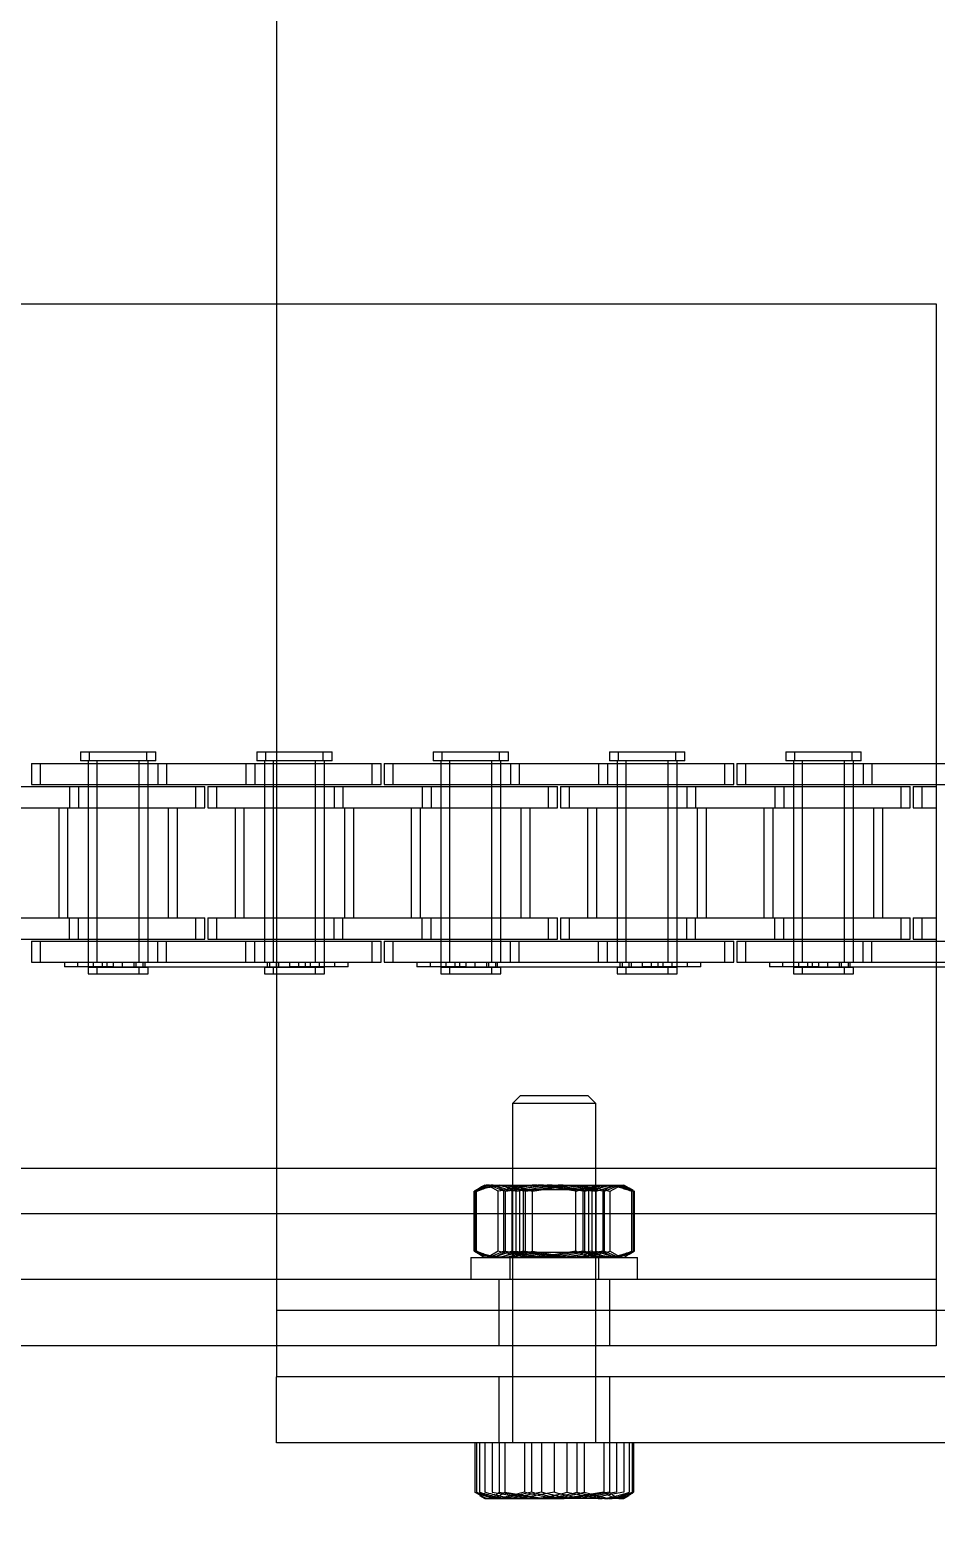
# Model space of a CAD drawing. Header units: metres. Extents: x 0 to 21025, y 0 to 14850.
# Drawn here: x 2810.3 to 2875.6, y 9033.6 to 9141.3 of the extents above; entities that cross this region are included whole.
import ezdxf

# ---------------------------------------------------------------- set-up
doc = ezdxf.new("R2010")
doc.units = ezdxf.units.M
doc.header["$LTSCALE"] = 25
doc.linetypes.add('HIDDEN2', pattern=[4.7625, 3.175, -1.5875])
for name, color, linetype in [('SDM', 7, 'Continuous'), ('SL4', 4, 'Continuous'), ('ST1', 7, 'HIDDEN2')]:
    doc.layers.add(name, color=color, linetype=linetype)
doc.styles.add('ROMANS', font='ROMANS.SHX')
doc.dimstyles.new('25___1-25', dxfattribs={"dimscale": 25, "dimtxt": 2.5, "dimasz": 2, "dimexe": 1.5, "dimexo": 1, "dimgap": 0.5, "dimtad": 1, "dimzin": 12, "dimtxsty": 'ROMANS', "dimcen": 0, "dimclrd": 256, "dimclre": 256, "dimclrt": 3, "dimazin": 3, "dimtfac": 1, "dimtmove": 0, "dimatfit": 0, "dimfxl": 1, "dimlwd": -1, "dimlwe": -1, "dimarcsym": 0})

msp = doc.modelspace()

# ---------------------------------------------------------------- linework, layer by layer
at = {"layer": 'SL4'}
for p, q in [((2828.064, 9261.149), (2828.064, 9121.619)), ((2085.807, 9121.619), (2875.564, 9121.619)), ((2875.564, 9121.619), (2875.564, 9056.144)), ((2875.564, 9088.541), (2876.655, 9088.541)), ((2875.564, 9087.021), (2876.655, 9087.021)), ((2875.564, 9075.747), (2876.655, 9075.747)), ((2875.564, 9074.227), (2876.655, 9074.227)), ((2875.564, 9073.894), (2879.83, 9073.894)), ((2085.802, 9056.144), (2875.564, 9056.144)), ((2875.564, 9056.144), (2875.564, 9046.619)), ((2880.564, 9049.146), (2875.564, 9049.146)), ((2875.564, 9046.619), (1925.562, 9046.619)), ((2828.064, 9046.619), (2828.064, 9044.384)), ((2845.064, 9046.619), (2845.064, 9044.384)), ((2851.064, 9044.384), (2851.064, 9046.619)), ((2828.064, 9039.621), (2828.064, 9044.384)), ((2928.064, 9044.384), (2828.064, 9044.384)), ((2928.064, 9039.621), (2828.064, 9039.621)), ((2842.35, 9039.621), (2842.35, 9036.068)), ((2845.921, 9039.621), (2845.921, 9036.068)), ((2851.636, 9039.621), (2851.636, 9036.068)), ((2853.778, 9039.621), (2853.778, 9036.068)), ((2842.35, 9036.068), (2842.695, 9035.891)), ((2842.68, 9035.843), (2843.064, 9035.621)), ((2845.921, 9036.068), (2844.136, 9035.621)), ((2851.636, 9036.068), (2848.778, 9035.621)), ((2853.064, 9035.621), (2853.449, 9035.843)), ((2843.064, 9035.621), (2844.136, 9035.621)), ((2844.136, 9035.621), (2848.778, 9035.621)), ((2852.707, 9035.621), (2848.778, 9035.621)), ((2852.707, 9035.621), (2853.064, 9035.621))]:
    msp.add_line(p, q, dxfattribs=at)
for points, knots in [([(2844.136, 9035.621), (2844.093, 9035.622), (2843.49, 9035.628), (2842.899, 9035.856), (2842.35, 9036.068)], [0, 0, 0, 0, 0.0702006, 1, 1, 1, 1]), ([(2848.778, 9035.621), (2848.711, 9035.622), (2847.746, 9035.628), (2846.8, 9035.856), (2845.921, 9036.068)], [0, 0, 0, 0, 0.0702006, 1, 1, 1, 1]), ([(2852.707, 9035.621), (2852.623, 9035.626), (2852.26, 9035.647), (2851.907, 9035.885), (2851.636, 9036.068)], [0, 0, 0, 0, 0.2318493, 1, 1, 1, 1]), ([(2853.778, 9036.068), (2853.705, 9036.012), (2853.356, 9035.749), (2852.993, 9035.677), (2852.707, 9035.621)], [0, 0, 0, 0, 0.2110008, 1, 1, 1, 1])]:
    msp.add_open_spline(points, degree=3, knots=knots, dxfattribs=at)
at = {"layer": 'ST1'}
for p, q in [((2828.064, 9121.619), (2828.064, 9049.146)), ((2813.932, 9089.384), (2818.729, 9089.384)), ((2813.932, 9089.384), (2813.932, 9088.725)), ((2818.729, 9088.725), (2813.932, 9088.725)), ((2814.485, 9088.725), (2814.485, 9074.227)), ((2814.571, 9089.384), (2814.571, 9088.725)), ((2815.124, 9088.725), (2815.124, 9074.227)), ((2818.175, 9074.227), (2818.175, 9088.725)), ((2818.729, 9089.384), (2819.368, 9089.384)), ((2818.729, 9088.725), (2818.729, 9089.384)), ((2819.368, 9088.725), (2818.729, 9088.725)), ((2818.814, 9074.227), (2818.814, 9088.725)), ((2819.368, 9088.725), (2819.368, 9089.384)), ((2826.632, 9089.384), (2831.429, 9089.384)), ((2826.632, 9089.384), (2826.632, 9088.725)), ((2831.429, 9088.725), (2826.632, 9088.725)), ((2827.185, 9088.725), (2827.185, 9074.227)), ((2827.271, 9089.384), (2827.271, 9088.725)), ((2827.824, 9088.725), (2827.824, 9074.227)), ((2830.875, 9074.227), (2830.875, 9088.725)), ((2831.429, 9089.384), (2832.068, 9089.384)), ((2831.429, 9088.725), (2831.429, 9089.384)), ((2832.068, 9088.725), (2831.429, 9088.725)), ((2831.514, 9074.227), (2831.514, 9088.725)), ((2832.068, 9088.725), (2832.068, 9089.384)), ((2839.332, 9089.384), (2844.129, 9089.384)), ((2839.332, 9089.384), (2839.332, 9088.725)), ((2844.129, 9088.725), (2839.332, 9088.725)), ((2839.885, 9088.725), (2839.885, 9074.227)), ((2839.971, 9089.384), (2839.971, 9088.725)), ((2840.524, 9088.725), (2840.524, 9074.227)), ((2843.575, 9074.227), (2843.575, 9088.725)), ((2844.129, 9089.384), (2844.768, 9089.384)), ((2844.129, 9088.725), (2844.129, 9089.384)), ((2844.768, 9088.725), (2844.129, 9088.725)), ((2844.214, 9074.227), (2844.214, 9088.725)), ((2844.768, 9088.725), (2844.768, 9089.384)), ((2852.032, 9089.384), (2856.829, 9089.384)), ((2852.032, 9089.384), (2852.032, 9088.725)), ((2856.829, 9088.725), (2852.032, 9088.725)), ((2852.585, 9088.725), (2852.585, 9074.227)), ((2852.671, 9089.384), (2852.671, 9088.725)), ((2853.224, 9088.725), (2853.224, 9074.227)), ((2856.275, 9074.227), (2856.275, 9088.725)), ((2856.829, 9089.384), (2857.468, 9089.384)), ((2856.829, 9088.725), (2856.829, 9089.384)), ((2857.468, 9088.725), (2856.829, 9088.725)), ((2856.914, 9074.227), (2856.914, 9088.725)), ((2857.468, 9088.725), (2857.468, 9089.384)), ((2864.732, 9089.384), (2869.529, 9089.384)), ((2864.732, 9089.384), (2864.732, 9088.725)), ((2869.529, 9088.725), (2864.732, 9088.725)), ((2865.285, 9088.725), (2865.285, 9074.227)), ((2865.371, 9089.384), (2865.371, 9088.725)), ((2865.924, 9088.725), (2865.924, 9074.227)), ((2868.975, 9074.227), (2868.975, 9088.725)), ((2869.529, 9089.384), (2870.168, 9089.384)), ((2869.529, 9088.725), (2869.529, 9089.384)), ((2870.168, 9088.725), (2869.529, 9088.725)), ((2869.614, 9074.227), (2869.614, 9088.725)), ((2870.168, 9088.725), (2870.168, 9089.384)), ((2810.41, 9088.541), (2819.505, 9088.541)), ((2810.41, 9088.541), (2810.41, 9087.021)), ((2811.049, 9088.541), (2811.049, 9087.021)), ((2814.485, 9088.541), (2814.485, 9087.021)), ((2815.124, 9088.541), (2815.124, 9087.021)), ((2818.175, 9087.021), (2818.175, 9088.541)), ((2818.814, 9087.021), (2818.814, 9088.541)), ((2819.505, 9088.541), (2819.505, 9087.021)), ((2819.505, 9088.541), (2825.855, 9088.541)), ((2820.144, 9088.541), (2820.144, 9087.021)), ((2825.855, 9088.541), (2825.855, 9087.021)), ((2825.855, 9088.541), (2834.95, 9088.541)), ((2826.494, 9088.541), (2826.494, 9087.021)), ((2827.185, 9088.541), (2827.185, 9087.021)), ((2827.824, 9088.541), (2827.824, 9087.021)), ((2830.875, 9087.021), (2830.875, 9088.541)), ((2831.514, 9087.021), (2831.514, 9088.541)), ((2834.95, 9088.541), (2835.589, 9088.541)), ((2834.95, 9087.021), (2834.95, 9088.541)), ((2835.589, 9087.021), (2835.589, 9088.541)), ((2835.81, 9088.541), (2844.905, 9088.541)), ((2835.81, 9088.541), (2835.81, 9087.021)), ((2836.449, 9088.541), (2836.449, 9087.021)), ((2839.885, 9088.541), (2839.885, 9087.021)), ((2840.524, 9088.541), (2840.524, 9087.021)), ((2843.575, 9087.021), (2843.575, 9088.541)), ((2844.214, 9087.021), (2844.214, 9088.541)), ((2844.905, 9088.541), (2844.905, 9087.021)), ((2844.905, 9088.541), (2851.255, 9088.541)), ((2845.544, 9088.541), (2845.544, 9087.021)), ((2851.255, 9088.541), (2851.255, 9087.021)), ((2851.255, 9088.541), (2860.35, 9088.541)), ((2851.894, 9088.541), (2851.894, 9087.021)), ((2852.585, 9088.541), (2852.585, 9087.021)), ((2853.224, 9088.541), (2853.224, 9087.021)), ((2856.275, 9087.021), (2856.275, 9088.541)), ((2856.914, 9087.021), (2856.914, 9088.541)), ((2860.35, 9088.541), (2860.989, 9088.541)), ((2860.35, 9087.021), (2860.35, 9088.541)), ((2860.989, 9087.021), (2860.989, 9088.541)), ((2861.21, 9088.541), (2870.305, 9088.541)), ((2861.21, 9088.541), (2861.21, 9087.021)), ((2861.849, 9088.541), (2861.849, 9087.021)), ((2865.285, 9088.541), (2865.285, 9087.021)), ((2865.924, 9088.541), (2865.924, 9087.021)), ((2868.975, 9087.021), (2868.975, 9088.541)), ((2869.614, 9087.021), (2869.614, 9088.541)), ((2870.305, 9088.541), (2870.305, 9087.021)), ((2870.305, 9088.541), (2875.564, 9088.541)), ((2870.944, 9088.541), (2870.944, 9087.021)), ((2806.805, 9086.869), (2813.155, 9086.869)), ((2810.41, 9087.021), (2819.505, 9087.021)), ((2813.155, 9086.869), (2813.155, 9085.349)), ((2813.155, 9086.869), (2822.25, 9086.869)), ((2813.794, 9086.869), (2813.794, 9085.349)), ((2814.485, 9086.869), (2814.485, 9085.349)), ((2815.124, 9086.869), (2815.124, 9085.349)), ((2818.175, 9085.349), (2818.175, 9086.869)), ((2818.814, 9085.349), (2818.814, 9086.869)), ((2819.505, 9087.021), (2825.855, 9087.021)), ((2822.25, 9086.869), (2822.889, 9086.869)), ((2822.25, 9085.349), (2822.25, 9086.869)), ((2822.889, 9085.349), (2822.889, 9086.869)), ((2823.11, 9086.869), (2832.205, 9086.869)), ((2823.11, 9086.869), (2823.11, 9085.349)), ((2823.749, 9086.869), (2823.749, 9085.349)), ((2825.855, 9087.021), (2834.95, 9087.021)), ((2827.185, 9086.869), (2827.185, 9085.349)), ((2827.824, 9086.869), (2827.824, 9085.349)), ((2830.875, 9085.349), (2830.875, 9086.869)), ((2831.514, 9085.349), (2831.514, 9086.869)), ((2832.205, 9086.869), (2832.205, 9085.349)), ((2832.205, 9086.869), (2838.555, 9086.869)), ((2832.844, 9086.869), (2832.844, 9085.349)), ((2834.95, 9087.021), (2835.589, 9087.021)), ((2835.81, 9087.021), (2844.905, 9087.021)), ((2838.555, 9086.869), (2838.555, 9085.349)), ((2838.555, 9086.869), (2847.65, 9086.869)), ((2839.194, 9086.869), (2839.194, 9085.349)), ((2839.885, 9086.869), (2839.885, 9085.349)), ((2840.524, 9086.869), (2840.524, 9085.349)), ((2843.575, 9085.349), (2843.575, 9086.869)), ((2844.214, 9085.349), (2844.214, 9086.869)), ((2844.905, 9087.021), (2851.255, 9087.021)), ((2847.65, 9086.869), (2848.289, 9086.869)), ((2847.65, 9085.349), (2847.65, 9086.869)), ((2848.289, 9085.349), (2848.289, 9086.869)), ((2848.51, 9086.869), (2857.605, 9086.869)), ((2848.51, 9086.869), (2848.51, 9085.349)), ((2849.149, 9086.869), (2849.149, 9085.349)), ((2851.255, 9087.021), (2860.35, 9087.021)), ((2852.585, 9086.869), (2852.585, 9085.349)), ((2853.224, 9086.869), (2853.224, 9085.349)), ((2856.275, 9085.349), (2856.275, 9086.869)), ((2856.914, 9085.349), (2856.914, 9086.869)), ((2857.605, 9086.869), (2857.605, 9085.349)), ((2857.605, 9086.869), (2863.955, 9086.869)), ((2858.244, 9086.869), (2858.244, 9085.349)), ((2860.35, 9087.021), (2860.989, 9087.021)), ((2861.21, 9087.021), (2870.305, 9087.021)), ((2863.955, 9086.869), (2863.955, 9085.349)), ((2863.955, 9086.869), (2873.05, 9086.869)), ((2864.594, 9086.869), (2864.594, 9085.349)), ((2865.285, 9086.869), (2865.285, 9085.349)), ((2865.924, 9086.869), (2865.924, 9085.349)), ((2868.975, 9085.349), (2868.975, 9086.869)), ((2869.614, 9085.349), (2869.614, 9086.869)), ((2870.305, 9087.021), (2875.564, 9087.021)), ((2873.05, 9086.869), (2873.689, 9086.869)), ((2873.05, 9085.349), (2873.05, 9086.869)), ((2873.689, 9085.349), (2873.689, 9086.869)), ((2873.91, 9086.869), (2875.564, 9086.869)), ((2873.91, 9086.869), (2873.91, 9085.349)), ((2874.549, 9086.869), (2874.549, 9085.349)), ((2806.805, 9085.349), (2813.155, 9085.349)), ((2812.37, 9085.349), (2812.37, 9077.419)), ((2813.009, 9085.349), (2813.009, 9077.419)), ((2813.155, 9085.349), (2822.25, 9085.349)), ((2814.485, 9085.349), (2814.485, 9077.419)), ((2815.124, 9085.349), (2815.124, 9077.419)), ((2818.175, 9077.419), (2818.175, 9085.349)), ((2818.814, 9077.419), (2818.814, 9085.349)), ((2820.29, 9077.419), (2820.29, 9085.349)), ((2820.929, 9077.419), (2820.929, 9085.349)), ((2822.25, 9085.349), (2822.889, 9085.349)), ((2823.11, 9085.349), (2832.205, 9085.349)), ((2825.07, 9085.349), (2825.07, 9077.419)), ((2825.709, 9085.349), (2825.709, 9077.419)), ((2827.185, 9085.349), (2827.185, 9077.419)), ((2827.824, 9085.349), (2827.824, 9077.419)), ((2830.875, 9077.419), (2830.875, 9085.349)), ((2831.514, 9077.419), (2831.514, 9085.349)), ((2832.205, 9085.349), (2838.555, 9085.349)), ((2832.99, 9077.419), (2832.99, 9085.349)), ((2833.629, 9077.419), (2833.629, 9085.349)), ((2837.77, 9085.349), (2837.77, 9077.419)), ((2838.409, 9085.349), (2838.409, 9077.419)), ((2838.555, 9085.349), (2847.65, 9085.349)), ((2839.885, 9085.349), (2839.885, 9077.419)), ((2840.524, 9085.349), (2840.524, 9077.419)), ((2843.575, 9077.419), (2843.575, 9085.349)), ((2844.214, 9077.419), (2844.214, 9085.349)), ((2845.69, 9077.419), (2845.69, 9085.349)), ((2846.329, 9077.419), (2846.329, 9085.349)), ((2847.65, 9085.349), (2848.289, 9085.349)), ((2848.51, 9085.349), (2857.605, 9085.349)), ((2850.47, 9085.349), (2850.47, 9077.419)), ((2851.109, 9085.349), (2851.109, 9077.419)), ((2852.585, 9085.349), (2852.585, 9077.419)), ((2853.224, 9085.349), (2853.224, 9077.419)), ((2856.275, 9077.419), (2856.275, 9085.349)), ((2856.914, 9077.419), (2856.914, 9085.349)), ((2857.605, 9085.349), (2863.955, 9085.349)), ((2858.39, 9077.419), (2858.39, 9085.349)), ((2859.029, 9077.419), (2859.029, 9085.349)), ((2863.17, 9085.349), (2863.17, 9077.419)), ((2863.809, 9085.349), (2863.809, 9077.419)), ((2863.955, 9085.349), (2873.05, 9085.349)), ((2865.285, 9085.349), (2865.285, 9077.419)), ((2865.924, 9085.349), (2865.924, 9077.419)), ((2868.975, 9077.419), (2868.975, 9085.349)), ((2869.614, 9077.419), (2869.614, 9085.349)), ((2871.09, 9077.419), (2871.09, 9085.349)), ((2871.729, 9077.419), (2871.729, 9085.349)), ((2873.05, 9085.349), (2873.689, 9085.349)), ((2873.91, 9085.349), (2875.564, 9085.349)), ((2806.805, 9077.419), (2813.155, 9077.419)), ((2813.155, 9075.899), (2813.155, 9077.419)), ((2813.155, 9077.419), (2822.25, 9077.419)), ((2813.794, 9075.899), (2813.794, 9077.419)), ((2814.485, 9077.419), (2814.485, 9075.899)), ((2815.124, 9077.419), (2815.124, 9075.899)), ((2818.175, 9075.899), (2818.175, 9077.419)), ((2818.814, 9075.899), (2818.814, 9077.419)), ((2822.25, 9077.419), (2822.889, 9077.419)), ((2822.25, 9075.899), (2822.25, 9077.419)), ((2822.889, 9075.899), (2822.889, 9077.419)), ((2823.11, 9077.419), (2832.205, 9077.419)), ((2823.11, 9077.419), (2823.11, 9075.899)), ((2823.749, 9077.419), (2823.749, 9075.899)), ((2827.185, 9077.419), (2827.185, 9075.899)), ((2827.824, 9077.419), (2827.824, 9075.899)), ((2830.875, 9075.899), (2830.875, 9077.419)), ((2831.514, 9075.899), (2831.514, 9077.419)), ((2832.205, 9075.899), (2832.205, 9077.419)), ((2832.205, 9077.419), (2838.555, 9077.419)), ((2832.844, 9075.899), (2832.844, 9077.419)), ((2838.555, 9075.899), (2838.555, 9077.419)), ((2838.555, 9077.419), (2847.65, 9077.419)), ((2839.194, 9075.899), (2839.194, 9077.419)), ((2839.885, 9077.419), (2839.885, 9075.899)), ((2840.524, 9077.419), (2840.524, 9075.899)), ((2843.575, 9075.899), (2843.575, 9077.419)), ((2844.214, 9075.899), (2844.214, 9077.419)), ((2847.65, 9077.419), (2848.289, 9077.419)), ((2847.65, 9075.899), (2847.65, 9077.419)), ((2848.289, 9075.899), (2848.289, 9077.419)), ((2848.51, 9077.419), (2857.605, 9077.419)), ((2848.51, 9077.419), (2848.51, 9075.899)), ((2849.149, 9077.419), (2849.149, 9075.899)), ((2852.585, 9077.419), (2852.585, 9075.899)), ((2853.224, 9077.419), (2853.224, 9075.899)), ((2856.275, 9075.899), (2856.275, 9077.419)), ((2856.914, 9075.899), (2856.914, 9077.419)), ((2857.605, 9075.899), (2857.605, 9077.419)), ((2857.605, 9077.419), (2863.955, 9077.419)), ((2858.244, 9075.899), (2858.244, 9077.419)), ((2863.955, 9075.899), (2863.955, 9077.419)), ((2863.955, 9077.419), (2873.05, 9077.419)), ((2864.594, 9075.899), (2864.594, 9077.419)), ((2865.285, 9077.419), (2865.285, 9075.899)), ((2865.924, 9077.419), (2865.924, 9075.899)), ((2868.975, 9075.899), (2868.975, 9077.419)), ((2869.614, 9075.899), (2869.614, 9077.419)), ((2873.05, 9077.419), (2873.689, 9077.419)), ((2873.05, 9075.899), (2873.05, 9077.419)), ((2873.689, 9075.899), (2873.689, 9077.419)), ((2873.91, 9077.419), (2875.564, 9077.419)), ((2873.91, 9077.419), (2873.91, 9075.899)), ((2874.549, 9077.419), (2874.549, 9075.899)), ((2806.805, 9075.899), (2813.155, 9075.899)), ((2810.41, 9075.747), (2819.505, 9075.747)), ((2810.41, 9075.747), (2810.41, 9074.227)), ((2811.049, 9075.747), (2811.049, 9074.227)), ((2813.155, 9075.899), (2822.25, 9075.899)), ((2814.485, 9075.747), (2814.485, 9073.894)), ((2815.124, 9075.747), (2815.124, 9074.227)), ((2818.175, 9074.227), (2818.175, 9075.747)), ((2818.814, 9074.227), (2818.814, 9075.747)), ((2819.505, 9074.227), (2819.505, 9075.747)), ((2819.505, 9075.747), (2825.855, 9075.747)), ((2820.144, 9074.227), (2820.144, 9075.747)), ((2822.25, 9075.899), (2822.889, 9075.899)), ((2823.11, 9075.899), (2832.205, 9075.899)), ((2825.855, 9074.227), (2825.855, 9075.747)), ((2825.855, 9075.747), (2834.95, 9075.747)), ((2826.494, 9074.227), (2826.494, 9075.747)), ((2827.185, 9075.747), (2827.185, 9074.227)), ((2827.824, 9075.747), (2827.824, 9074.227)), ((2830.875, 9074.227), (2830.875, 9075.747)), ((2831.514, 9073.894), (2831.514, 9075.747)), ((2832.205, 9075.899), (2838.555, 9075.899)), ((2834.95, 9075.747), (2835.589, 9075.747)), ((2834.95, 9074.227), (2834.95, 9075.747)), ((2835.589, 9074.227), (2835.589, 9075.747)), ((2835.81, 9075.747), (2844.905, 9075.747)), ((2835.81, 9075.747), (2835.81, 9074.227)), ((2836.449, 9075.747), (2836.449, 9074.227)), ((2838.555, 9075.899), (2847.65, 9075.899)), ((2839.885, 9075.747), (2839.885, 9073.894)), ((2840.524, 9075.747), (2840.524, 9074.227)), ((2843.575, 9074.227), (2843.575, 9075.747)), ((2844.214, 9074.227), (2844.214, 9075.747)), ((2844.905, 9074.227), (2844.905, 9075.747)), ((2844.905, 9075.747), (2851.255, 9075.747)), ((2845.544, 9074.227), (2845.544, 9075.747)), ((2847.65, 9075.899), (2848.289, 9075.899)), ((2848.51, 9075.899), (2857.605, 9075.899)), ((2851.255, 9074.227), (2851.255, 9075.747)), ((2851.255, 9075.747), (2860.35, 9075.747)), ((2851.894, 9074.227), (2851.894, 9075.747)), ((2852.585, 9075.747), (2852.585, 9074.227)), ((2853.224, 9075.747), (2853.224, 9074.227)), ((2856.275, 9074.227), (2856.275, 9075.747)), ((2856.914, 9073.894), (2856.914, 9075.747)), ((2857.605, 9075.899), (2863.955, 9075.899)), ((2860.35, 9075.747), (2860.989, 9075.747)), ((2860.35, 9074.227), (2860.35, 9075.747)), ((2860.989, 9074.227), (2860.989, 9075.747)), ((2861.21, 9075.747), (2870.305, 9075.747)), ((2861.21, 9075.747), (2861.21, 9074.227)), ((2861.849, 9075.747), (2861.849, 9074.227)), ((2863.955, 9075.899), (2873.05, 9075.899)), ((2865.285, 9075.747), (2865.285, 9073.894)), ((2865.924, 9075.747), (2865.924, 9074.227)), ((2868.975, 9074.227), (2868.975, 9075.747)), ((2869.614, 9074.227), (2869.614, 9075.747)), ((2870.305, 9074.227), (2870.305, 9075.747)), ((2870.305, 9075.747), (2875.564, 9075.747)), ((2870.944, 9074.227), (2870.944, 9075.747)), ((2873.05, 9075.899), (2873.689, 9075.899)), ((2873.91, 9075.899), (2875.564, 9075.899)), ((2810.41, 9074.227), (2819.505, 9074.227)), ((2812.778, 9074.227), (2812.778, 9073.894)), ((2816.33, 9073.894), (2812.778, 9073.894)), ((2813.739, 9073.894), (2813.739, 9074.227)), ((2818.175, 9073.858), (2814.485, 9073.858)), ((2814.485, 9073.858), (2814.485, 9073.384)), ((2814.854, 9074.227), (2814.854, 9073.858)), ((2815.124, 9073.858), (2815.124, 9073.384)), ((2815.493, 9074.227), (2815.493, 9073.858)), ((2815.862, 9073.894), (2815.862, 9074.227)), ((2816.33, 9073.894), (2816.33, 9074.227)), ((2816.33, 9073.894), (2829.03, 9073.894)), ((2816.969, 9073.894), (2816.969, 9074.227)), ((2817.806, 9073.858), (2817.806, 9074.227)), ((2817.949, 9073.894), (2817.949, 9074.227)), ((2818.814, 9073.858), (2818.175, 9073.858)), ((2818.175, 9073.384), (2818.175, 9073.858)), ((2818.445, 9073.858), (2818.445, 9074.227)), ((2818.588, 9073.894), (2818.588, 9074.227)), ((2818.814, 9073.384), (2818.814, 9073.858)), ((2819.505, 9074.227), (2825.855, 9074.227)), ((2825.855, 9074.227), (2834.95, 9074.227)), ((2830.875, 9073.858), (2827.185, 9073.858)), ((2827.185, 9073.858), (2827.185, 9073.384)), ((2827.411, 9073.894), (2827.411, 9074.227)), ((2827.554, 9074.227), (2827.554, 9073.858)), ((2827.824, 9073.858), (2827.824, 9073.384)), ((2828.05, 9073.894), (2828.05, 9074.227)), ((2828.193, 9074.227), (2828.193, 9073.858)), ((2829.03, 9073.894), (2829.03, 9074.227)), ((2832.261, 9073.894), (2829.03, 9073.894)), ((2829.669, 9073.894), (2829.669, 9074.227)), ((2830.137, 9073.894), (2830.137, 9074.227)), ((2830.506, 9073.858), (2830.506, 9074.227)), ((2831.514, 9073.858), (2830.875, 9073.858)), ((2830.875, 9073.384), (2830.875, 9073.858)), ((2831.145, 9073.858), (2831.145, 9074.227)), ((2831.514, 9073.384), (2831.514, 9073.858)), ((2832.261, 9073.894), (2832.261, 9074.227)), ((2833.221, 9073.894), (2832.261, 9073.894)), ((2833.221, 9073.894), (2833.221, 9074.227)), ((2834.95, 9074.227), (2835.589, 9074.227)), ((2835.81, 9074.227), (2844.905, 9074.227)), ((2838.178, 9074.227), (2838.178, 9073.894)), ((2841.73, 9073.894), (2838.178, 9073.894)), ((2839.139, 9073.894), (2839.139, 9074.227)), ((2843.575, 9073.858), (2839.885, 9073.858)), ((2839.885, 9073.858), (2839.885, 9073.384)), ((2840.254, 9074.227), (2840.254, 9073.858)), ((2840.524, 9073.858), (2840.524, 9073.384)), ((2840.893, 9074.227), (2840.893, 9073.858)), ((2841.262, 9073.894), (2841.262, 9074.227)), ((2841.73, 9073.894), (2841.73, 9074.227)), ((2841.73, 9073.894), (2854.43, 9073.894)), ((2842.369, 9073.894), (2842.369, 9074.227)), ((2843.206, 9073.858), (2843.206, 9074.227)), ((2843.349, 9073.894), (2843.349, 9074.227)), ((2844.214, 9073.858), (2843.575, 9073.858)), ((2843.575, 9073.384), (2843.575, 9073.858)), ((2843.845, 9073.858), (2843.845, 9074.227)), ((2843.988, 9073.894), (2843.988, 9074.227)), ((2844.214, 9073.384), (2844.214, 9073.858)), ((2844.905, 9074.227), (2851.255, 9074.227)), ((2851.255, 9074.227), (2860.35, 9074.227)), ((2856.275, 9073.858), (2852.585, 9073.858)), ((2852.585, 9073.858), (2852.585, 9073.384)), ((2852.811, 9073.894), (2852.811, 9074.227)), ((2852.954, 9074.227), (2852.954, 9073.858)), ((2853.224, 9073.858), (2853.224, 9073.384)), ((2853.45, 9073.894), (2853.45, 9074.227)), ((2853.593, 9074.227), (2853.593, 9073.858)), ((2854.43, 9073.894), (2854.43, 9074.227)), ((2857.661, 9073.894), (2854.43, 9073.894)), ((2855.069, 9073.894), (2855.069, 9074.227)), ((2855.537, 9073.894), (2855.537, 9074.227)), ((2855.906, 9073.858), (2855.906, 9074.227)), ((2856.914, 9073.858), (2856.275, 9073.858)), ((2856.275, 9073.384), (2856.275, 9073.858)), ((2856.545, 9073.858), (2856.545, 9074.227)), ((2856.914, 9073.384), (2856.914, 9073.858)), ((2857.661, 9073.894), (2857.661, 9074.227)), ((2858.621, 9073.894), (2857.661, 9073.894)), ((2858.621, 9073.894), (2858.621, 9074.227)), ((2860.35, 9074.227), (2860.989, 9074.227)), ((2861.21, 9074.227), (2870.305, 9074.227)), ((2863.578, 9074.227), (2863.578, 9073.894)), ((2867.13, 9073.894), (2863.578, 9073.894)), ((2864.539, 9073.894), (2864.539, 9074.227)), ((2868.975, 9073.858), (2865.285, 9073.858)), ((2865.285, 9073.858), (2865.285, 9073.384)), ((2865.654, 9074.227), (2865.654, 9073.858)), ((2865.924, 9073.858), (2865.924, 9073.384)), ((2866.293, 9074.227), (2866.293, 9073.858)), ((2866.662, 9073.894), (2866.662, 9074.227)), ((2867.13, 9073.894), (2867.13, 9074.227)), ((2867.13, 9073.894), (2875.564, 9073.894)), ((2867.769, 9073.894), (2867.769, 9074.227)), ((2868.606, 9073.858), (2868.606, 9074.227)), ((2868.749, 9073.894), (2868.749, 9074.227)), ((2869.614, 9073.858), (2868.975, 9073.858)), ((2868.975, 9073.384), (2868.975, 9073.858)), ((2869.245, 9073.858), (2869.245, 9074.227)), ((2869.388, 9073.894), (2869.388, 9074.227)), ((2869.614, 9073.384), (2869.614, 9073.858)), ((2870.305, 9074.227), (2875.564, 9074.227)), ((2814.485, 9073.384), (2818.175, 9073.384)), ((2818.175, 9073.384), (2818.814, 9073.384)), ((2827.185, 9073.384), (2830.875, 9073.384)), ((2830.875, 9073.384), (2831.514, 9073.384)), ((2839.885, 9073.384), (2843.575, 9073.384)), ((2843.575, 9073.384), (2844.214, 9073.384)), ((2852.585, 9073.384), (2856.275, 9073.384)), ((2856.275, 9073.384), (2856.914, 9073.384)), ((2865.285, 9073.384), (2868.975, 9073.384)), ((2868.975, 9073.384), (2869.614, 9073.384)), ((2845.619, 9064.621), (2845.064, 9064.067)), ((2850.85, 9064.067), (2845.064, 9064.067)), ((2845.064, 9064.067), (2845.064, 9046.619)), ((2850.51, 9064.621), (2845.619, 9064.621)), ((2851.064, 9064.067), (2850.51, 9064.621)), ((2851.064, 9064.067), (2850.85, 9064.067)), ((2851.064, 9046.619), (2851.064, 9064.067)), ((2875.564, 9059.381), (1875.564, 9059.381)), ((2842.293, 9053.428), (2842.293, 9057.734)), ((2842.671, 9057.954), (2842.306, 9057.743)), ((2842.34, 9053.428), (2842.34, 9057.734)), ((2842.361, 9053.428), (2842.361, 9057.734)), ((2842.47, 9053.428), (2842.47, 9057.734)), ((2842.832, 9058.047), (2842.671, 9057.954)), ((2843.064, 9058.181), (2842.832, 9058.047)), ((2843.064, 9058.181), (2843.25, 9058.181)), ((2843.136, 9058.028), (2843.808, 9058.181)), ((2844.031, 9057.734), (2843.25, 9058.181)), ((2843.25, 9058.181), (2846.828, 9058.181)), ((2844.434, 9057.734), (2843.397, 9058.181)), ((2845.035, 9057.734), (2843.664, 9058.181)), ((2844.031, 9053.428), (2844.031, 9057.734)), ((2845.853, 9057.734), (2844.096, 9058.181)), ((2844.434, 9053.428), (2844.434, 9057.734)), ((2844.551, 9057.734), (2847.413, 9058.181)), ((2844.551, 9053.428), (2844.551, 9057.734)), ((2845.035, 9053.428), (2845.035, 9057.734)), ((2845.064, 9058.181), (2845.564, 9057.831)), ((2845.322, 9057.734), (2848.208, 9058.181)), ((2845.322, 9053.428), (2845.322, 9057.734)), ((2849.853, 9057.831), (2845.564, 9057.831)), ((2845.564, 9057.831), (2845.564, 9053.357)), ((2845.853, 9053.428), (2845.853, 9057.734)), ((2845.991, 9057.734), (2848.843, 9058.181)), ((2845.991, 9053.428), (2845.991, 9057.734)), ((2846.503, 9057.734), (2849.3, 9058.181)), ((2846.503, 9053.428), (2846.503, 9057.734)), ((2849.626, 9057.734), (2846.828, 9058.181)), ((2846.828, 9058.181), (2851.642, 9058.181)), ((2850.137, 9057.734), (2847.285, 9058.181)), ((2850.806, 9057.734), (2847.921, 9058.181)), ((2851.577, 9057.734), (2848.715, 9058.181)), ((2849.626, 9053.428), (2849.626, 9057.734)), ((2849.853, 9057.831), (2850.564, 9057.831)), ((2850.137, 9053.428), (2850.137, 9057.734)), ((2850.276, 9057.734), (2852.032, 9058.181)), ((2850.276, 9053.428), (2850.276, 9057.734)), ((2850.564, 9053.357), (2850.564, 9057.831)), ((2850.806, 9053.428), (2850.806, 9057.734)), ((2851.093, 9057.734), (2852.464, 9058.181)), ((2851.093, 9053.428), (2851.093, 9057.734)), ((2851.577, 9053.428), (2851.577, 9057.734)), ((2851.642, 9058.181), (2853.064, 9058.181)), ((2851.694, 9057.734), (2852.731, 9058.181)), ((2851.694, 9053.428), (2851.694, 9057.734)), ((2852.097, 9057.734), (2852.878, 9058.181)), ((2852.097, 9053.428), (2852.097, 9057.734)), ((2853.296, 9058.047), (2853.064, 9058.181)), ((2853.457, 9057.954), (2853.296, 9058.047)), ((2853.756, 9057.782), (2853.457, 9057.954)), ((2853.618, 9057.781), (2853.789, 9057.734)), ((2853.659, 9053.428), (2853.659, 9057.734)), ((2853.747, 9057.765), (2853.835, 9057.734)), ((2853.767, 9053.428), (2853.767, 9057.734)), ((2853.789, 9053.428), (2853.789, 9057.734)), ((2853.835, 9053.428), (2853.835, 9057.734)), ((2085.802, 9056.144), (2875.564, 9056.144)), ((2842.381, 9053.397), (2842.293, 9053.428)), ((2842.706, 9053.269), (2842.361, 9053.428)), ((2842.372, 9053.381), (2842.671, 9053.208)), ((2842.871, 9053.182), (2842.47, 9053.428)), ((2842.671, 9053.208), (2842.832, 9053.115)), ((2842.832, 9053.115), (2843.064, 9052.981)), ((2844.031, 9053.428), (2843.25, 9052.981)), ((2844.434, 9053.428), (2843.397, 9052.981)), ((2845.035, 9053.428), (2843.664, 9052.981)), ((2845.853, 9053.428), (2844.096, 9052.981)), ((2844.551, 9053.428), (2847.413, 9052.981)), ((2845.564, 9053.357), (2845.064, 9053.006)), ((2845.322, 9053.428), (2848.208, 9052.981)), ((2845.564, 9053.357), (2850.564, 9053.357)), ((2845.991, 9053.428), (2848.843, 9052.981)), ((2846.503, 9053.428), (2849.3, 9052.981)), ((2849.626, 9053.428), (2846.828, 9052.981)), ((2850.137, 9053.428), (2847.285, 9052.981)), ((2850.806, 9053.428), (2847.921, 9052.981)), ((2851.577, 9053.428), (2848.715, 9052.981)), ((2850.276, 9053.428), (2852.032, 9052.981)), ((2851.064, 9053.006), (2850.564, 9053.357)), ((2851.093, 9053.428), (2852.464, 9052.981)), ((2851.694, 9053.428), (2852.731, 9052.981)), ((2852.097, 9053.428), (2852.878, 9052.981)), ((2853.064, 9052.981), (2853.296, 9053.115)), ((2853.257, 9053.182), (2853.659, 9053.428)), ((2853.296, 9053.115), (2853.457, 9053.208)), ((2853.422, 9053.269), (2853.767, 9053.428)), ((2853.457, 9053.208), (2853.821, 9053.418)), ((2853.618, 9053.381), (2853.789, 9053.428)), ((2842.064, 9052.981), (2854.064, 9052.981)), ((2842.064, 9052.981), (2842.064, 9051.381)), ((2844.864, 9052.981), (2844.864, 9051.381)), ((2845.064, 9053.006), (2850.211, 9053.006)), ((2845.064, 9053.006), (2845.064, 9052.981)), ((2850.211, 9053.006), (2851.064, 9053.006)), ((2851.064, 9052.981), (2851.064, 9053.006)), ((2851.264, 9051.381), (2851.264, 9052.981)), ((2854.064, 9051.381), (2854.064, 9052.981)), ((2875.564, 9051.381), (1875.564, 9051.381)), ((2844.064, 9051.381), (2844.064, 9046.619)), ((2852.064, 9046.619), (2852.064, 9051.381)), ((2828.064, 9049.146), (2828.064, 9046.619)), ((2928.064, 9049.146), (2828.064, 9049.146)), ((2875.564, 9049.146), (2828.064, 9049.146)), ((2844.064, 9044.384), (2844.064, 9039.621)), ((2845.064, 9044.384), (2845.064, 9039.621)), ((2851.064, 9039.621), (2851.064, 9044.384)), ((2852.064, 9039.621), (2852.064, 9044.384)), ((2842.452, 9039.621), (2842.452, 9036.068)), ((2842.67, 9039.621), (2842.67, 9036.068)), ((2843.064, 9039.621), (2843.064, 9036.068)), ((2843.585, 9039.621), (2843.585, 9036.068)), ((2844.085, 9039.621), (2844.085, 9036.068)), ((2844.493, 9039.621), (2844.493, 9036.068)), ((2846.43, 9039.621), (2846.43, 9036.068)), ((2847.149, 9039.621), (2847.149, 9036.068)), ((2848.064, 9039.621), (2848.064, 9036.068)), ((2848.98, 9039.621), (2848.98, 9036.068)), ((2849.698, 9039.621), (2849.698, 9036.068)), ((2850.207, 9039.621), (2850.207, 9036.068)), ((2852.043, 9039.621), (2852.043, 9036.068)), ((2852.543, 9039.621), (2852.543, 9036.068)), ((2853.064, 9039.621), (2853.064, 9036.068)), ((2853.459, 9039.621), (2853.459, 9036.068)), ((2853.677, 9039.621), (2853.677, 9036.068)), ((2843.585, 9036.068), (2846.282, 9035.621)), ((2844.085, 9036.068), (2846.892, 9035.621)), ((2846.43, 9036.068), (2844.441, 9035.621)), ((2844.493, 9036.068), (2847.35, 9035.621)), ((2847.149, 9036.068), (2844.909, 9035.621)), ((2848.064, 9036.068), (2845.564, 9035.621)), ((2848.98, 9036.068), (2851.219, 9035.621)), ((2852.043, 9036.068), (2849.237, 9035.621)), ((2849.698, 9036.068), (2851.687, 9035.621)), ((2852.543, 9036.068), (2849.846, 9035.621)), ((2850.207, 9036.068), (2851.993, 9035.621)), ((2853.064, 9036.068), (2850.564, 9035.621)), ((2853.269, 9035.803), (2852.86, 9035.621)), ((2843.02, 9035.648), (2843.127, 9035.621)), ((2843.127, 9035.621), (2843.064, 9035.621)), ((2853.125, 9035.719), (2853.001, 9035.621))]:
    msp.add_line(p, q, dxfattribs=at)
for points, knots in [([(2843.664, 9058.181), (2843.632, 9058.181), (2843.169, 9058.174), (2842.715, 9057.946), (2842.293, 9057.734)], [0, 0, 0, 0, 0.0702006, 1, 1, 1, 1]), ([(2843.397, 9058.181), (2843.373, 9058.181), (2843.023, 9058.174), (2842.68, 9057.946), (2842.361, 9057.734)], [0, 0, 0, 0, 0.0702006, 1, 1, 1, 1]), ([(2842.361, 9057.734), (2842.514, 9057.802), (2843.105, 9058.064), (2843.72, 9058.131), (2844.176, 9058.181)], [0, 0, 0, 0, 0.2575513, 1, 1, 1, 1]), ([(2843.25, 9058.181), (2843.232, 9058.181), (2842.968, 9058.174), (2842.71, 9057.946), (2842.47, 9057.734)], [0, 0, 0, 0, 0.0702006, 1, 1, 1, 1]), ([(2842.47, 9057.734), (2842.639, 9057.802), (2843.296, 9058.064), (2843.979, 9058.131), (2844.486, 9058.181)], [0, 0, 0, 0, 0.2575513, 1, 1, 1, 1]), ([(2843.446, 9058.181), (2843.546, 9058.174), (2843.92, 9058.15), (2844.285, 9057.91), (2844.551, 9057.734)], [0, 0, 0, 0, 0.2686336, 1, 1, 1, 1]), ([(2843.808, 9058.181), (2843.945, 9058.174), (2844.458, 9058.15), (2844.957, 9057.91), (2845.322, 9057.734)], [0, 0, 0, 0, 0.2686336, 1, 1, 1, 1]), ([(2846.828, 9058.181), (2846.762, 9058.181), (2845.817, 9058.174), (2844.892, 9057.946), (2844.031, 9057.734)], [0, 0, 0, 0, 0.0702006, 1, 1, 1, 1]), ([(2844.176, 9058.181), (2844.341, 9058.174), (2844.956, 9058.15), (2845.554, 9057.91), (2845.991, 9057.734)], [0, 0, 0, 0, 0.2686336, 1, 1, 1, 1]), ([(2847.285, 9058.181), (2847.218, 9058.181), (2846.255, 9058.174), (2845.311, 9057.946), (2844.434, 9057.734)], [0, 0, 0, 0, 0.0702006, 1, 1, 1, 1]), ([(2844.486, 9058.181), (2844.67, 9058.174), (2845.352, 9058.15), (2846.017, 9057.91), (2846.503, 9057.734)], [0, 0, 0, 0, 0.2686336, 1, 1, 1, 1]), ([(2847.921, 9058.181), (2847.852, 9058.181), (2846.878, 9058.174), (2845.923, 9057.946), (2845.035, 9057.734)], [0, 0, 0, 0, 0.0702006, 1, 1, 1, 1]), ([(2848.715, 9058.181), (2848.647, 9058.181), (2847.68, 9058.174), (2846.733, 9057.946), (2845.853, 9057.734)], [0, 0, 0, 0, 0.0702006, 1, 1, 1, 1]), ([(2847.413, 9058.181), (2847.481, 9058.181), (2848.448, 9058.174), (2849.395, 9057.946), (2850.276, 9057.734)], [0, 0, 0, 0, 0.0702006, 1, 1, 1, 1]), ([(2848.208, 9058.181), (2848.276, 9058.181), (2849.251, 9058.174), (2850.205, 9057.946), (2851.093, 9057.734)], [0, 0, 0, 0, 0.07020058, 1, 1, 1, 1]), ([(2848.843, 9058.181), (2848.911, 9058.181), (2849.873, 9058.174), (2850.817, 9057.946), (2851.694, 9057.734)], [0, 0, 0, 0, 0.07020058, 1, 1, 1, 1]), ([(2849.3, 9058.181), (2849.366, 9058.181), (2850.311, 9058.174), (2851.236, 9057.946), (2852.097, 9057.734)], [0, 0, 0, 0, 0.0702006, 1, 1, 1, 1]), ([(2849.626, 9057.734), (2849.795, 9057.802), (2850.452, 9058.064), (2851.135, 9058.131), (2851.642, 9058.181)], [0, 0, 0, 0, 0.2575513, 1, 1, 1, 1]), ([(2850.137, 9057.734), (2850.289, 9057.802), (2850.881, 9058.064), (2851.496, 9058.131), (2851.952, 9058.181)], [0, 0, 0, 0, 0.2575513, 1, 1, 1, 1]), ([(2850.806, 9057.734), (2850.933, 9057.802), (2851.427, 9058.064), (2851.94, 9058.131), (2852.321, 9058.181)], [0, 0, 0, 0, 0.2575513, 1, 1, 1, 1]), ([(2851.577, 9057.734), (2851.67, 9057.802), (2852.03, 9058.064), (2852.405, 9058.131), (2852.683, 9058.181)], [0, 0, 0, 0, 0.2575513, 1, 1, 1, 1]), ([(2851.642, 9058.181), (2851.825, 9058.174), (2852.508, 9058.15), (2853.172, 9057.91), (2853.659, 9057.734)], [0, 0, 0, 0, 0.2686336, 1, 1, 1, 1]), ([(2851.952, 9058.181), (2852.117, 9058.174), (2852.731, 9058.15), (2853.33, 9057.91), (2853.767, 9057.734)], [0, 0, 0, 0, 0.2686336, 1, 1, 1, 1]), ([(2852.032, 9058.181), (2852.074, 9058.184), (2852.136, 9058.188), (2852.198, 9058.168), (2852.218, 9058.162)], [0, 0, 0, 0, 0.6682386, 1, 1, 1, 1]), ([(2852.321, 9058.181), (2852.458, 9058.174), (2852.971, 9058.15), (2853.47, 9057.91), (2853.835, 9057.734)], [0, 0, 0, 0, 0.2686336, 1, 1, 1, 1]), ([(2852.731, 9058.181), (2852.755, 9058.181), (2853.105, 9058.174), (2853.448, 9057.946), (2853.767, 9057.734)], [0, 0, 0, 0, 0.0702006, 1, 1, 1, 1]), ([(2852.878, 9058.181), (2852.896, 9058.181), (2853.16, 9058.174), (2853.418, 9057.946), (2853.659, 9057.734)], [0, 0, 0, 0, 0.07020058, 1, 1, 1, 1]), ([(2842.293, 9053.428), (2842.42, 9053.36), (2842.914, 9053.098), (2843.427, 9053.031), (2843.808, 9052.981)], [0, 0, 0, 0, 0.2575513, 1, 1, 1, 1]), ([(2842.361, 9053.428), (2842.514, 9053.36), (2843.105, 9053.098), (2843.72, 9053.031), (2844.176, 9052.981)], [0, 0, 0, 0, 0.2575513, 1, 1, 1, 1]), ([(2842.47, 9053.428), (2842.639, 9053.36), (2843.296, 9053.098), (2843.979, 9053.031), (2844.486, 9052.981)], [0, 0, 0, 0, 0.2575513, 1, 1, 1, 1]), ([(2843.446, 9052.981), (2843.546, 9052.988), (2843.92, 9053.012), (2844.285, 9053.252), (2844.551, 9053.428)], [0, 0, 0, 0, 0.2686336, 1, 1, 1, 1]), ([(2843.808, 9052.981), (2843.945, 9052.988), (2844.458, 9053.012), (2844.957, 9053.252), (2845.322, 9053.428)], [0, 0, 0, 0, 0.2686336, 1, 1, 1, 1]), ([(2846.828, 9052.981), (2846.762, 9052.982), (2845.817, 9052.988), (2844.892, 9053.216), (2844.031, 9053.428)], [0, 0, 0, 0, 0.0702006, 1, 1, 1, 1]), ([(2844.176, 9052.981), (2844.341, 9052.988), (2844.956, 9053.012), (2845.554, 9053.252), (2845.991, 9053.428)], [0, 0, 0, 0, 0.2686336, 1, 1, 1, 1]), ([(2847.285, 9052.981), (2847.218, 9052.982), (2846.255, 9052.988), (2845.311, 9053.216), (2844.434, 9053.428)], [0, 0, 0, 0, 0.0702006, 1, 1, 1, 1]), ([(2844.486, 9052.981), (2844.67, 9052.988), (2845.352, 9053.012), (2846.017, 9053.252), (2846.503, 9053.428)], [0, 0, 0, 0, 0.2686336, 1, 1, 1, 1]), ([(2847.921, 9052.981), (2847.852, 9052.982), (2846.878, 9052.988), (2845.923, 9053.216), (2845.035, 9053.428)], [0, 0, 0, 0, 0.0702006, 1, 1, 1, 1]), ([(2848.715, 9052.981), (2848.647, 9052.982), (2847.68, 9052.988), (2846.733, 9053.216), (2845.853, 9053.428)], [0, 0, 0, 0, 0.0702006, 1, 1, 1, 1]), ([(2847.413, 9052.981), (2847.481, 9052.982), (2848.448, 9052.988), (2849.395, 9053.216), (2850.276, 9053.428)], [0, 0, 0, 0, 0.0702006, 1, 1, 1, 1]), ([(2848.208, 9052.981), (2848.276, 9052.982), (2849.251, 9052.988), (2850.205, 9053.216), (2851.093, 9053.428)], [0, 0, 0, 0, 0.0702006, 1, 1, 1, 1]), ([(2848.843, 9052.981), (2848.911, 9052.982), (2849.873, 9052.988), (2850.817, 9053.216), (2851.694, 9053.428)], [0, 0, 0, 0, 0.07020058, 1, 1, 1, 1]), ([(2849.3, 9052.981), (2849.366, 9052.982), (2850.311, 9052.988), (2851.236, 9053.216), (2852.097, 9053.428)], [0, 0, 0, 0, 0.0702006, 1, 1, 1, 1]), ([(2849.626, 9053.428), (2849.795, 9053.36), (2850.452, 9053.098), (2851.135, 9053.031), (2851.642, 9052.981)], [0, 0, 0, 0, 0.2575513, 1, 1, 1, 1]), ([(2850.137, 9053.428), (2850.289, 9053.36), (2850.881, 9053.098), (2851.496, 9053.031), (2851.952, 9052.981)], [0, 0, 0, 0, 0.2575513, 1, 1, 1, 1]), ([(2850.806, 9053.428), (2850.933, 9053.36), (2851.427, 9053.098), (2851.94, 9053.031), (2852.321, 9052.981)], [0, 0, 0, 0, 0.2575513, 1, 1, 1, 1]), ([(2851.577, 9053.428), (2851.67, 9053.36), (2852.03, 9053.098), (2852.405, 9053.031), (2852.683, 9052.981)], [0, 0, 0, 0, 0.25755135, 1, 1, 1, 1]), ([(2851.642, 9052.981), (2851.825, 9052.988), (2852.508, 9053.012), (2853.172, 9053.252), (2853.659, 9053.428)], [0, 0, 0, 0, 0.2686336, 1, 1, 1, 1]), ([(2851.952, 9052.981), (2852.117, 9052.988), (2852.731, 9053.012), (2853.33, 9053.252), (2853.767, 9053.428)], [0, 0, 0, 0, 0.26863361, 1, 1, 1, 1]), ([(2852.321, 9052.981), (2852.458, 9052.988), (2852.971, 9053.012), (2853.47, 9053.252), (2853.835, 9053.428)], [0, 0, 0, 0, 0.26863361, 1, 1, 1, 1]), ([(2852.032, 9052.981), (2852.074, 9052.978), (2852.136, 9052.974), (2852.198, 9052.994), (2852.218, 9053)], [0, 0, 0, 0, 0.6682386, 1, 1, 1, 1]), ([(2852.464, 9052.981), (2852.497, 9052.979), (2852.553, 9052.975), (2852.608, 9052.998), (2852.631, 9053.008)], [0, 0, 0, 0, 0.5802665, 1, 1, 1, 1]), ([(2844.441, 9035.621), (2844.394, 9035.622), (2843.722, 9035.628), (2843.064, 9035.856), (2842.452, 9036.068)], [0, 0, 0, 0, 0.0702006, 1, 1, 1, 1]), ([(2844.909, 9035.621), (2844.856, 9035.622), (2844.1, 9035.628), (2843.359, 9035.856), (2842.67, 9036.068)], [0, 0, 0, 0, 0.07020058, 1, 1, 1, 1]), ([(2842.695, 9035.891), (2842.852, 9035.789), (2843.092, 9035.633), (2843.337, 9035.624), (2843.421, 9035.621)], [0, 0, 0, 0, 0.6573421, 1, 1, 1, 1]), ([(2842.861, 9035.792), (2842.933, 9035.734), (2843.067, 9035.624), (2843.204, 9035.622), (2843.269, 9035.621)], [0, 0, 0, 0, 0.5334256, 1, 1, 1, 1]), ([(2845.564, 9035.621), (2845.505, 9035.622), (2844.661, 9035.628), (2843.833, 9035.856), (2843.064, 9036.068)], [0, 0, 0, 0, 0.0702006, 1, 1, 1, 1]), ([(2843.269, 9035.621), (2843.487, 9035.677), (2843.763, 9035.749), (2844.029, 9036.012), (2844.085, 9036.068)], [0, 0, 0, 0, 0.7889992, 1, 1, 1, 1]), ([(2843.421, 9035.621), (2843.708, 9035.677), (2844.07, 9035.749), (2844.419, 9036.012), (2844.493, 9036.068)], [0, 0, 0, 0, 0.7889992, 1, 1, 1, 1]), ([(2846.282, 9035.621), (2846.346, 9035.622), (2847.257, 9035.628), (2848.15, 9035.856), (2848.98, 9036.068)], [0, 0, 0, 0, 0.07020058, 1, 1, 1, 1]), ([(2849.237, 9035.621), (2849.17, 9035.622), (2848.222, 9035.628), (2847.294, 9035.856), (2846.43, 9036.068)], [0, 0, 0, 0, 0.0702006, 1, 1, 1, 1]), ([(2846.892, 9035.621), (2846.958, 9035.622), (2847.906, 9035.628), (2848.835, 9035.856), (2849.698, 9036.068)], [0, 0, 0, 0, 0.07020058, 1, 1, 1, 1]), ([(2849.846, 9035.621), (2849.782, 9035.622), (2848.871, 9035.628), (2847.979, 9035.856), (2847.149, 9036.068)], [0, 0, 0, 0, 0.0702006, 1, 1, 1, 1]), ([(2847.35, 9035.621), (2847.418, 9035.622), (2848.382, 9035.628), (2849.328, 9035.856), (2850.207, 9036.068)], [0, 0, 0, 0, 0.0702006, 1, 1, 1, 1]), ([(2850.564, 9035.621), (2850.505, 9035.622), (2849.661, 9035.628), (2848.833, 9035.856), (2848.064, 9036.068)], [0, 0, 0, 0, 0.0702006, 1, 1, 1, 1]), ([(2851.219, 9035.621), (2851.272, 9035.622), (2852.028, 9035.628), (2852.77, 9035.856), (2853.459, 9036.068)], [0, 0, 0, 0, 0.0702006, 1, 1, 1, 1]), ([(2851.687, 9035.621), (2851.734, 9035.622), (2852.406, 9035.628), (2853.065, 9035.856), (2853.677, 9036.068)], [0, 0, 0, 0, 0.0702006, 1, 1, 1, 1]), ([(2851.993, 9035.621), (2852.035, 9035.622), (2852.638, 9035.628), (2853.229, 9035.856), (2853.778, 9036.068)], [0, 0, 0, 0, 0.0702006, 1, 1, 1, 1]), ([(2852.86, 9035.621), (2852.796, 9035.626), (2852.519, 9035.647), (2852.25, 9035.885), (2852.043, 9036.068)], [0, 0, 0, 0, 0.2318493, 1, 1, 1, 1])]:
    msp.add_open_spline(points, degree=3, knots=knots, dxfattribs=at)

# ---------------------------------------------------------------- leaders
at = {"layer": 'SDM'}
msp.add_leader([(2881.021, 9039.621), (2880.956, 8722.009)], dimstyle='25___1-25', override={"dimgap": 0.5, "dimtad": 0}, dxfattribs=at)

doc.saveas('drawing.dxf')
